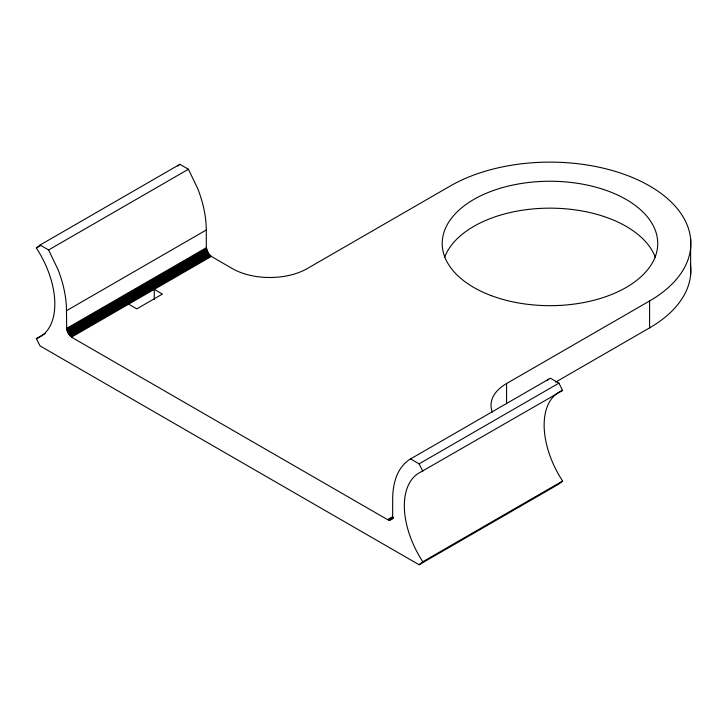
<?xml version="1.0" encoding="UTF-8"?>
<svg xmlns="http://www.w3.org/2000/svg" width="727" height="727" viewBox="0 0 727 727"><rect width="100%" height="100%" fill="white"/><g stroke="black" fill="none" stroke-linecap="round" stroke-linejoin="round"><path stroke-width="1.09" d="M546.931 380.648L548.576 379.249M40.067 245.026L48.6 249.961L58.087 269.726A88.558 51.126 60 0 1 66.475 310.72L66.675 329.395L68.756 334.193L72.3 337.628L386.864 519.242C389.063 520.977 392.644 519.705 392.635 516.724L392.689 499.058A88.558 51.126 60 0 1 401.077 467.752L404.648 463.462L408.774 459.964L550.366 378.213L558.909 383.147L562.616 390.463L561.117 391.017A72.082 41.621 60 0 0 561.035 478.593L562.616 481.01L558.909 484.046L419.097 564.761L40.067 345.925L36.35 338.609L37.931 338.01A72.082 41.621 60 0 0 37.849 250.342L36.35 248.052L40.067 245.026L179.869 164.311L188.411 169.246L197.889 189.011A88.558 51.126 60 0 1 206.277 230.005L206.332 247.734L208.558 253.478L211.348 256.413L232.204 268.517A53.135 30.679 0 0 0 307.348 268.517L450.358 185.948A140.874 81.333 0 0 1 649.584 185.948A140.874 81.333 0 0 1 649.584 300.969L649.584 327.877L555.546 382.166M177.642 166.129L179.869 164.311M419.097 564.761L422.814 561.735L562.616 481.01M36.35 248.052L40.258 245.799M48.6 249.961L188.411 169.246M66.475 310.72L206.277 230.005M36.35 338.609L45.147 333.529M66.52 328.45L206.332 247.734M66.675 329.395L206.477 248.679M66.92 330.367L206.722 249.652M67.257 331.358L207.059 250.642M67.675 332.33L207.486 251.615M68.184 333.284L207.986 252.569M68.756 334.193L208.558 253.478M69.383 335.047L209.194 254.332M70.074 335.829L209.876 255.113M70.792 336.528L210.594 255.813M71.537 337.137L211.348 256.413M492.37 412.127A53.135 30.679 0 0 1 506.574 383.538L649.584 300.969M410.564 458.928L419.097 463.862L558.909 383.147M422.814 561.735L421.233 559.308A72.082 41.621 60 0 1 421.315 471.732L562.616 390.463M387.627 519.623L392.462 516.833M388.372 519.887L393.262 517.061M389.09 520.014L393.007 517.76M389.772 520.023L392.707 518.333M390.408 519.896L393.343 518.206M128.624 304.177L136.785 308.884L162.412 294.081L154.26 289.373L154.26 299.488M419.097 463.862L422.814 471.178M690.65 239.201L690.65 274.624M506.574 383.538L506.574 403.721M690.405 263.983A140.874 81.333 0 0 1 649.584 327.877M444.57 257.431A107.76 62.213 0 0 1 549.966 208.158A107.76 62.213 0 0 1 655.372 257.431M491.279 295.635A107.76 62.213 0 0 0 657.581 246.717A107.76 62.213 0 0 0 501.048 188.029A107.76 62.213 0 0 0 491.279 295.635"/></g></svg>
